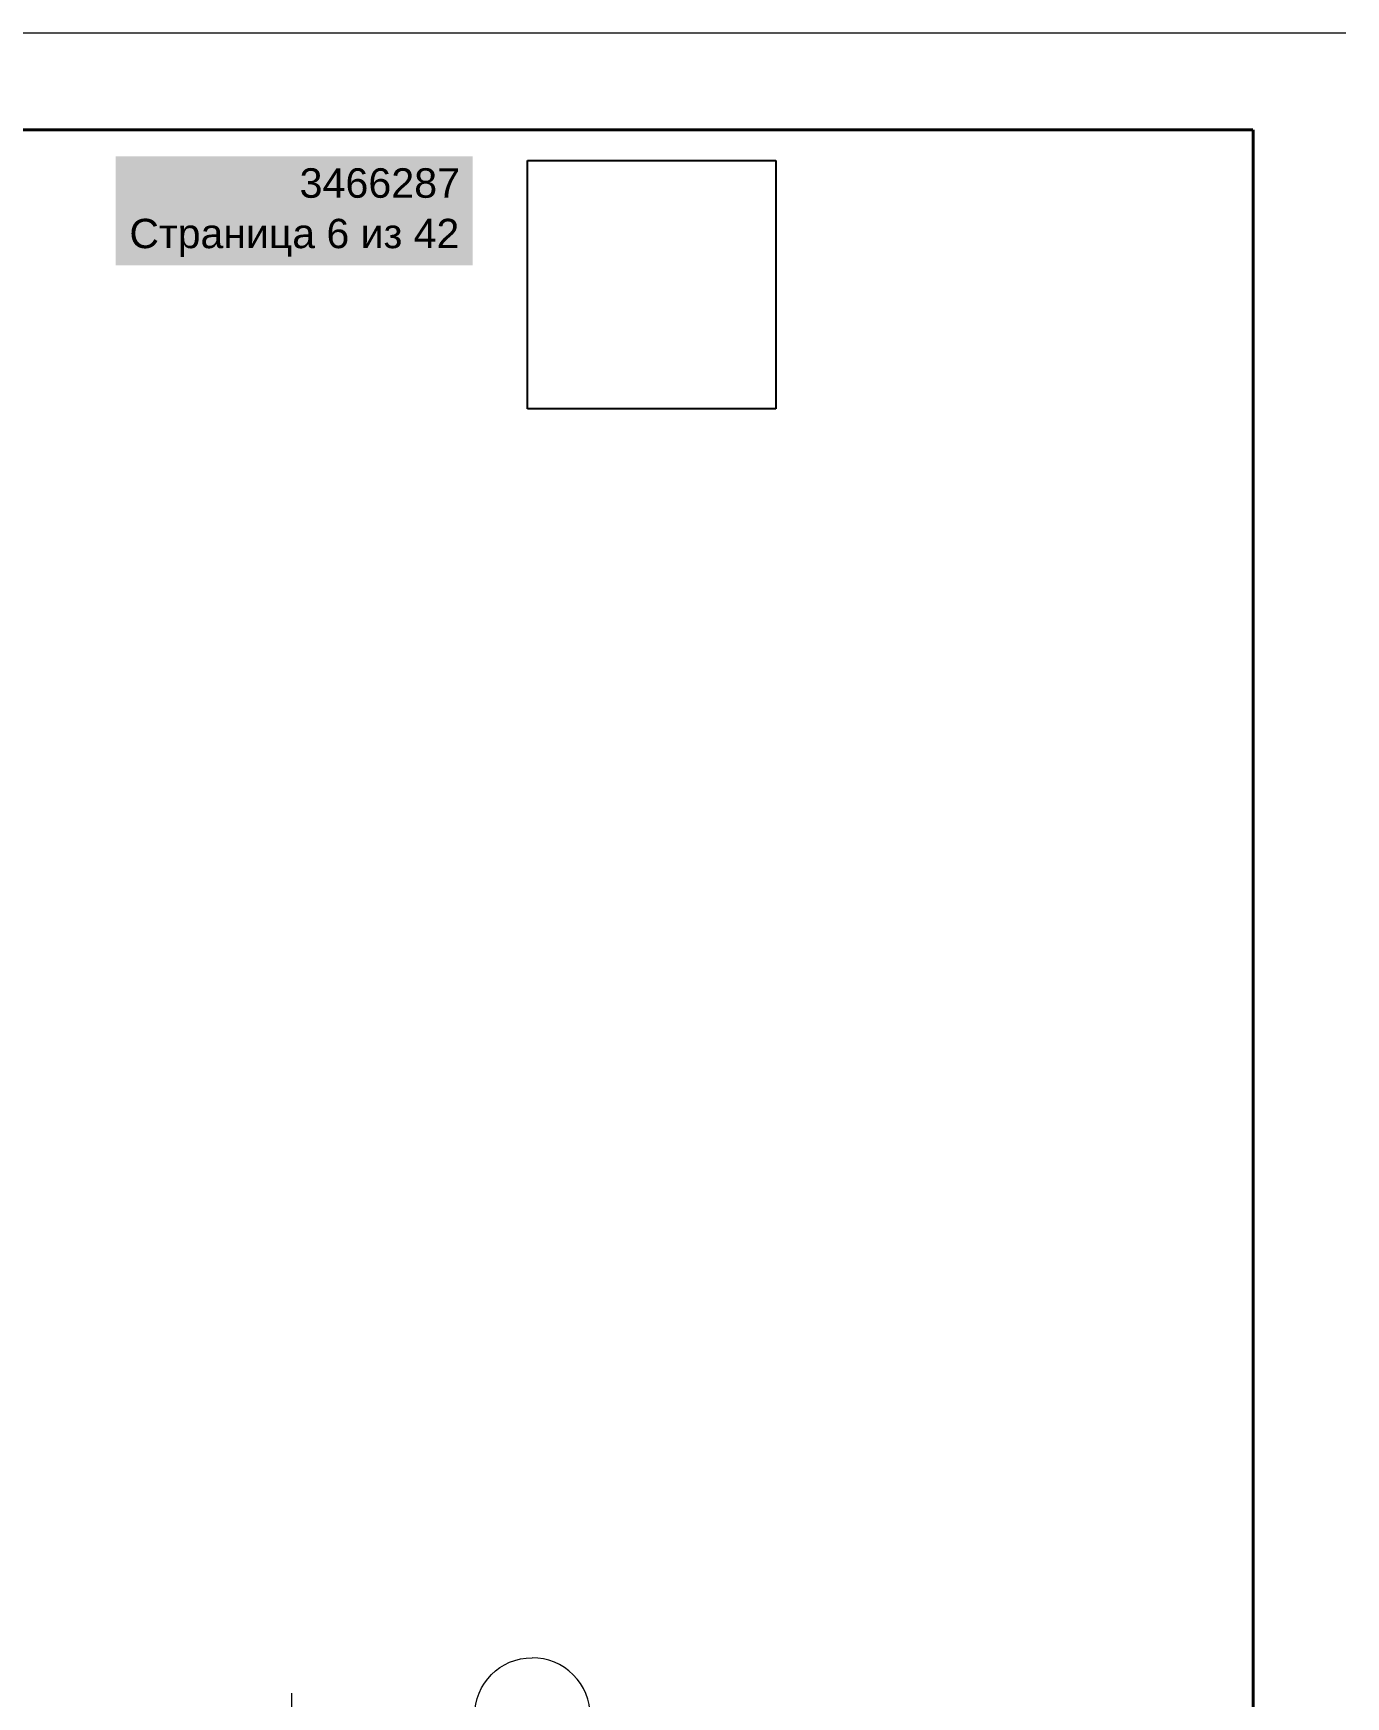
# Model space of a CAD drawing. Header units: millimetres. Extents: x -401725 to 250493, y 305116 to 802890.
# Drawn here: x -375092.651 to -375089.982, y 508987.86 to 508991.242 of the extents above; entities that cross this region are included whole.
import ezdxf

# ---------------------------------------------------------------- set-up
doc = ezdxf.new("R2010")
doc.units = ezdxf.units.MM
doc.layers.add('PDF _Геометрия', color=7, linetype='Continuous', true_color=0x1d1d1d)
doc.layers.add('PDF _Инвентарный номер', color=7, linetype='Continuous', true_color=0xffffff)
doc.layers.add('PDF _Текст', color=7, linetype='Continuous')
doc.styles.add('PDF ArialMT', font='arial.ttf')
picture_1 = doc.add_image_def('image2.png', size_in_pixel=(303, 303))

msp = doc.modelspace()

# ---------------------------------------------------------------- linework, layer by layer
at = {"layer": 'PDF _Геометрия', "color": 7, "lineweight": 18}
msp.add_lwpolyline([(-375089.9816, 508991.2421), (-375136.7847, 508991.2421), (-375136.7847, 508958.1322)], dxfattribs=at)
at = {"layer": 'PDF _Геометрия', "color": 7, "lineweight": 40}
for points in [[(-375135.9981, 508991.0455), (-375090.1708, 508991.0455)], [(-375090.1697, 508991.0455), (-375090.1697, 508958.3295)]]:
    msp.add_lwpolyline(points, dxfattribs=at)
at = {"layer": 'PDF _Геометрия', "color": 7, "lineweight": 9}
msp.add_lwpolyline([(-375091.6363, 508987.7021, 0.412011), (-375091.518, 508987.8205, 0.417214), (-375091.6363, 508987.9388)], format="xyb", dxfattribs=at)
msp.add_lwpolyline([(-375092.1663, 508986.4221), (-375092.1246, 508986.4221), (-375092.1246, 508987.8671)], dxfattribs=at)
msp.add_open_spline([(-375091.7529, 508987.8205), (-375091.7529, 508987.8871), (-375091.7013, 508987.9388), (-375091.6363, 508987.9388)], degree=3, dxfattribs=at)
at = {"layer": 'PDF _Инвентарный номер', "lineweight": 9, "transparency": 33554559}
msp.add_solid([(-375092.4829, 508990.7699), (-375091.757, 508990.7699), (-375092.4829, 508990.9921), (-375091.757, 508990.9921)], dxfattribs=at)

# ---------------------------------------------------------------- texts
at = {"layer": 'PDF _Текст', "color": 154, "true_color": 0x0052a2, "attachment_point": 4, "style": 'PDF ArialMT'}
for s, insert, char_height in [('3466287', (-375092.109, 508990.9372), 0.06), ('Страница 6 из 42', (-375092.4551, 508990.826), 0.059652)]:
    msp.add_mtext(s, dxfattribs=dict(at, insert=insert, char_height=char_height))

# ---------------------------------------------------------------- pictures from other files: only their frames are drawn
at = {"layer": 'PDF _Инвентарный номер'}
image = msp.add_image(picture_1, insert=(-375091.6458, 508990.4782), size_in_units=(0.505, 0.505), dxfattribs=at)
image.dxf.flags = 15

doc.saveas('drawing.dxf')
